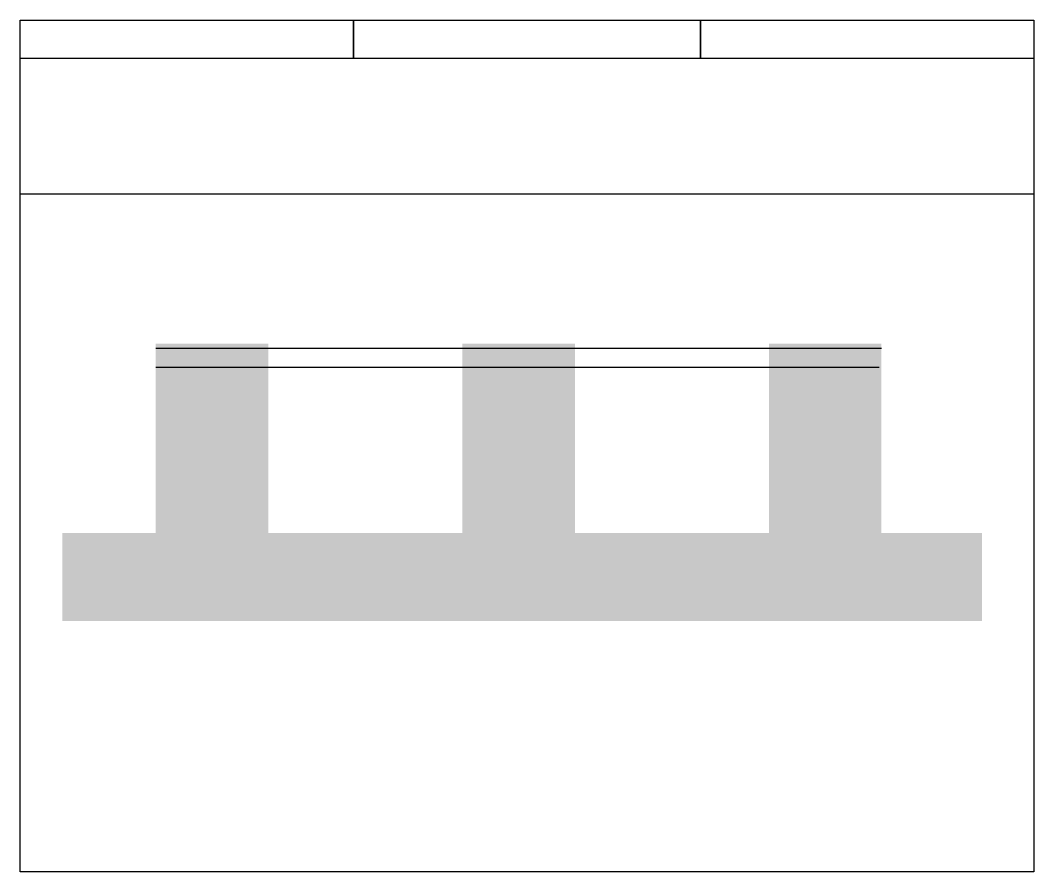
# Model space of a CAD drawing. Extents: x 0 to 53.5, y 0 to 45.
import ezdxf

# ---------------------------------------------------------------- set-up
doc = ezdxf.new("R2010")
doc.units = 0
doc.layers.add('--6N-THT. HOLE COVER', color=2, linetype='CONTINUOUS')

# ---------------------------------------------------------------- blocks, each defined once
blk = doc.blocks.new('06 - N - SC MCB LỖ ĐỤC 3 PHASE')
at = {"layer": '--6N-THT. HOLE COVER', "ltscale": 5}
h = blk.add_hatch(color=124, dxfattribs=at)
h.paths.add_polyline_path([(-13.669, 5.403), (-19.62, 5.403), (-19.62, -4.598), (-13.669, -4.598)])
h.paths.add_polyline_path([(-8.35, -4.598), (-24.55, -4.598), (-24.55, -9.242), (-8.35, -9.242)])
h = blk.add_hatch(color=124, dxfattribs=at)
h.paths.add_polyline_path([(2.531, 5.403), (-3.42, 5.403), (-3.42, -4.598), (2.531, -4.598)])
h.paths.add_polyline_path([(7.85, -4.598), (-8.35, -4.598), (-8.35, -9.242), (7.85, -9.242)])
h = blk.add_hatch(color=124, dxfattribs=at)
h.paths.add_polyline_path([(18.731, 5.403), (12.78, 5.403), (12.78, -4.598), (18.731, -4.598)])
h.paths.add_polyline_path([(24.05, -4.598), (7.85, -4.598), (7.85, -9.242), (24.05, -9.242)])
at = {"layer": '--6N-THT. HOLE COVER', "color": 124}
for p, q in [((-26.775, 20.5), (-26.775, 22.5)), ((-26.775, 20.5), (-26.775, 22.5)), ((-9.175, 22.5), (-9.175, 20.5)), ((-9.175, 22.5), (-9.175, 20.5)), ((-9.175, 20.5), (-9.175, 22.5)), ((-9.175, 20.5), (-9.175, 22.5)), ((9.175, 22.5), (9.175, 20.5)), ((9.175, 22.5), (9.175, 20.5)), ((9.175, 20.5), (9.175, 22.5)), ((9.175, 20.5), (9.175, 22.5)), ((26.775, 22.5), (26.775, 20.5)), ((26.775, 22.5), (26.775, 20.5))]:
    blk.add_line(p, q, dxfattribs=at)
at = {"layer": '--6N-THT. HOLE COVER', "color": 124, "ltscale": 5}
for p, q in [((-26.775, 20.5), (-9.175, 20.5)), ((-9.175, 20.5), (9.175, 20.5)), ((9.175, 20.5), (26.775, 20.5)), ((-19.608, 5.164), (18.724, 5.164)), ((-19.608, 4.164), (18.615, 4.164))]:
    blk.add_line(p, q, dxfattribs=at)
at = {"layer": '--6N-THT. HOLE COVER', "color": 1, "ltscale": 5}
blk.add_lwpolyline([(-26.775, 22.5), (26.775, 22.5), (26.775, -22.5), (-26.775, -22.5)], close=True, dxfattribs=at)
at = {"layer": '--6N-THT. HOLE COVER', "color": 124, "ltscale": 5}
for points in [[(-9.175, 13.301), (-26.775, 13.301)], [(9.175, 13.301), (-9.175, 13.301)], [(26.775, 13.301), (9.175, 13.301)]]:
    blk.add_lwpolyline(points, dxfattribs=at)

msp = doc.modelspace()

# ---------------------------------------------------------------- block references
msp.add_blockref('06 - N - SC MCB LỖ ĐỤC 3 PHASE', (26.775, 22.5))

doc.saveas('drawing.dxf')
